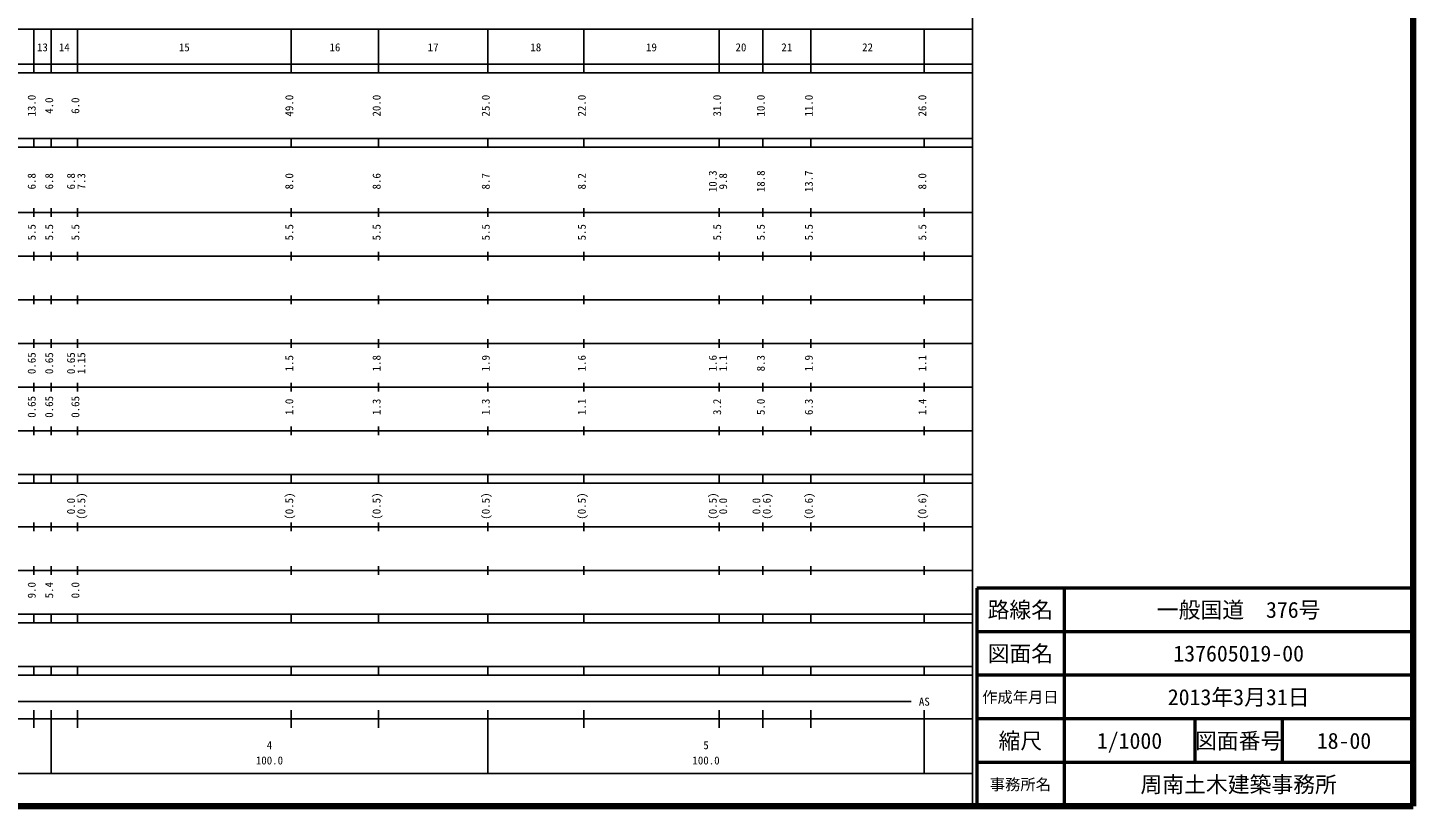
# Model space of a CAD drawing. Units: millimetres on the paper, enlarged 1000 times. Extents: x 40000 to 680000, y 20000 to 380000.
# Drawn here: x 362628 to 680000, y 20000 to 198357 of the extents above; entities that cross this region are included whole.
import ezdxf
from ezdxf.enums import TextEntityAlignment as Align

# ---------------------------------------------------------------- set-up
doc = ezdxf.new("R2010")
doc.units = ezdxf.units.MM
doc.header["$LTSCALE"] = 1000
for name, color, linetype, lineweight in [('M-TTL', 2, 'Continuous', 140), ('M-TTL-BAND', 7, 'Continuous', 25), ('M-TTL-FRAM', 2, 'Continuous', 50), ('M-TTL-LINE', 7, 'Continuous', 50)]:
    doc.layers.add(name, color=color, linetype=linetype, lineweight=lineweight)
doc.layers.add('M-TTL-TXT', color=7, linetype='Continuous')
doc.styles.add('ＭＳ ゴシック', font='')
doc.styles.get('ＭＳ ゴシック').set_extended_font_data('MS Gothic')

msp = doc.modelspace()

# ---------------------------------------------------------------- linework, layer by layer
at = {"layer": 'M-TTL'}
for p, q in [((680000, 20000), (680000, 380000)), ((40000, 20000), (680000, 20000))]:
    msp.add_line(p, q, dxfattribs=at)
at = {"layer": 'M-TTL-BAND'}
for p, q in [((579000, 20000), (579000, 370000)), ((68000, 198000), (579000, 198000)), ((364000, 188000), (364000, 198000)), ((368000, 188000), (368000, 198000)), ((374000, 188000), (374000, 198000)), ((423000, 188000), (423000, 198000)), ((443000, 188000), (443000, 198000)), ((468000, 188000), (468000, 198000)), ((490000, 188000), (490000, 198000)), ((521000, 188000), (521000, 198000)), ((531000, 188000), (531000, 198000)), ((542000, 188000), (542000, 198000)), ((568000, 188000), (568000, 198000)), ((40000, 190000), (579000, 190000)), ((40000, 188000), (579000, 188000)), ((40000, 173000), (579000, 173000)), ((364000, 171000), (364000, 173000)), ((368000, 171000), (368000, 173000)), ((374000, 171000), (374000, 173000)), ((423000, 171000), (423000, 173000)), ((443000, 171000), (443000, 173000)), ((468000, 171000), (468000, 173000)), ((490000, 171000), (490000, 173000)), ((521000, 171000), (521000, 173000)), ((531000, 171000), (531000, 173000)), ((542000, 171000), (542000, 173000)), ((568000, 171000), (568000, 173000)), ((40000, 171000), (579000, 171000)), ((40000, 156000), (579000, 156000)), ((364000, 155000), (364000, 157000)), ((368000, 155000), (368000, 157000)), ((374000, 155000), (374000, 157000)), ((423000, 155000), (423000, 157000)), ((443000, 155000), (443000, 157000)), ((468000, 155000), (468000, 157000)), ((490000, 155000), (490000, 157000)), ((521000, 155000), (521000, 157000)), ((531000, 155000), (531000, 157000)), ((542000, 155000), (542000, 157000)), ((568000, 155000), (568000, 157000)), ((46000, 146000), (579000, 146000)), ((364000, 145000), (364000, 147000)), ((368000, 145000), (368000, 147000)), ((374000, 145000), (374000, 147000)), ((423000, 145000), (423000, 147000)), ((443000, 145000), (443000, 147000)), ((468000, 145000), (468000, 147000)), ((490000, 145000), (490000, 147000)), ((521000, 145000), (521000, 147000)), ((531000, 145000), (531000, 147000)), ((542000, 145000), (542000, 147000)), ((568000, 145000), (568000, 147000)), ((364000, 135000), (364000, 137000)), ((368000, 135000), (368000, 137000)), ((374000, 135000), (374000, 137000)), ((423000, 135000), (423000, 137000)), ((443000, 135000), (443000, 137000)), ((468000, 135000), (468000, 137000)), ((490000, 135000), (490000, 137000)), ((521000, 135000), (521000, 137000)), ((531000, 135000), (531000, 137000)), ((542000, 135000), (542000, 137000)), ((568000, 135000), (568000, 137000)), ((52000, 136000), (579000, 136000)), ((364000, 125000), (364000, 127000)), ((368000, 125000), (368000, 127000)), ((374000, 125000), (374000, 127000)), ((423000, 125000), (423000, 127000)), ((443000, 125000), (443000, 127000)), ((468000, 125000), (468000, 127000)), ((490000, 125000), (490000, 127000)), ((521000, 125000), (521000, 127000)), ((531000, 125000), (531000, 127000)), ((542000, 125000), (542000, 127000)), ((568000, 125000), (568000, 127000)), ((46000, 126000), (579000, 126000)), ((52000, 116000), (579000, 116000)), ((364000, 115000), (364000, 117000)), ((368000, 115000), (368000, 117000)), ((374000, 115000), (374000, 117000)), ((423000, 115000), (423000, 117000)), ((443000, 115000), (443000, 117000)), ((468000, 115000), (468000, 117000)), ((490000, 115000), (490000, 117000)), ((521000, 115000), (521000, 117000)), ((531000, 115000), (531000, 117000)), ((542000, 115000), (542000, 117000)), ((568000, 115000), (568000, 117000)), ((46000, 106000), (579000, 106000)), ((364000, 105000), (364000, 107000)), ((368000, 105000), (368000, 107000)), ((374000, 105000), (374000, 107000)), ((423000, 105000), (423000, 107000)), ((443000, 105000), (443000, 107000)), ((468000, 105000), (468000, 107000)), ((490000, 105000), (490000, 107000)), ((521000, 105000), (521000, 107000)), ((531000, 105000), (531000, 107000)), ((542000, 105000), (542000, 107000)), ((568000, 105000), (568000, 107000)), ((40000, 96000), (579000, 96000)), ((364000, 94000), (364000, 96000)), ((368000, 94000), (368000, 96000)), ((374000, 94000), (374000, 96000)), ((423000, 94000), (423000, 96000)), ((443000, 94000), (443000, 96000)), ((468000, 94000), (468000, 96000)), ((490000, 94000), (490000, 96000)), ((521000, 94000), (521000, 96000)), ((531000, 94000), (531000, 96000)), ((542000, 94000), (542000, 96000)), ((568000, 94000), (568000, 96000)), ((40000, 94000), (579000, 94000)), ((49000, 84000), (579000, 84000)), ((364000, 83000), (364000, 85000)), ((368000, 83000), (368000, 85000)), ((374000, 83000), (374000, 85000)), ((423000, 83000), (423000, 85000)), ((443000, 83000), (443000, 85000)), ((468000, 83000), (468000, 85000)), ((490000, 83000), (490000, 85000)), ((521000, 83000), (521000, 85000)), ((531000, 83000), (531000, 85000)), ((542000, 83000), (542000, 85000)), ((568000, 83000), (568000, 85000)), ((40000, 74000), (579000, 74000)), ((364000, 73000), (364000, 75000)), ((368000, 73000), (368000, 75000)), ((374000, 73000), (374000, 75000)), ((423000, 73000), (423000, 75000)), ((443000, 73000), (443000, 75000)), ((468000, 73000), (468000, 75000)), ((490000, 73000), (490000, 75000)), ((521000, 73000), (521000, 75000)), ((531000, 73000), (531000, 75000)), ((542000, 73000), (542000, 75000)), ((568000, 73000), (568000, 75000)), ((40000, 64000), (579000, 64000)), ((364000, 62000), (364000, 64000)), ((368000, 62000), (368000, 64000)), ((374000, 62000), (374000, 64000)), ((423000, 62000), (423000, 64000)), ((443000, 62000), (443000, 64000)), ((468000, 62000), (468000, 64000)), ((490000, 62000), (490000, 64000)), ((521000, 62000), (521000, 64000)), ((531000, 62000), (531000, 64000)), ((542000, 62000), (542000, 64000)), ((568000, 62000), (568000, 64000)), ((40000, 62000), (579000, 62000)), ((40000, 52000), (579000, 52000)), ((364000, 50000), (364000, 52000)), ((368000, 50000), (368000, 52000)), ((374000, 50000), (374000, 52000)), ((423000, 50000), (423000, 52000)), ((443000, 50000), (443000, 52000)), ((468000, 50000), (468000, 52000)), ((490000, 50000), (490000, 52000)), ((521000, 50000), (521000, 52000)), ((531000, 50000), (531000, 52000)), ((542000, 50000), (542000, 52000)), ((568000, 50000), (568000, 52000)), ((40000, 50000), (579000, 50000)), ((71000, 44000), (565000, 44000)), ((364000, 38000), (364000, 42000)), ((368000, 27500), (368000, 42000)), ((374000, 38000), (374000, 42000)), ((423000, 38000), (423000, 42000)), ((443000, 38000), (443000, 42000)), ((468000, 27500), (468000, 42000)), ((490000, 38000), (490000, 42000)), ((521000, 38000), (521000, 42000)), ((531000, 38000), (531000, 42000)), ((542000, 38000), (542000, 42000)), ((568000, 27500), (568000, 42000)), ((40000, 40000), (579000, 40000)), ((68000, 27500), (579000, 27500))]:
    msp.add_line(p, q, dxfattribs=at)
at = {"layer": 'M-TTL-FRAM'}
for p, q in [((680000, 70000), (580000, 70000)), ((580000, 70000), (580000, 20000))]:
    msp.add_line(p, q, dxfattribs=at)
at = {"layer": 'M-TTL-LINE'}
for p, q in [((600000, 70000), (600000, 20000)), ((680000, 60000), (580000, 60000)), ((680000, 50000), (580000, 50000)), ((680000, 40000), (580000, 40000)), ((630000, 40000), (630000, 30000)), ((650000, 40000), (650000, 30000)), ((680000, 30000), (580000, 30000))]:
    msp.add_line(p, q, dxfattribs=at)

# ---------------------------------------------------------------- texts
at = {"layer": 'M-TTL-BAND', "style": 'ＭＳ ゴシック'}
for s, p in [('13', (366000, 192405)), ('14', (371000, 192405)), ('15', (398500, 192405)), ('16', (433000, 192405)), ('17', (455500, 192405)), ('18', (479000, 192405)), ('19', (505500, 192405)), ('20', (526000, 192405)), ('21', (536500, 192405)), ('22', (555000, 192405)), ('AS', (568000, 42500)), ('4', (418000, 32523)), ('5', (518000, 32523)), ('100.0', (418000, 29033)), ('100.0', (518000, 29033))]:
    msp.add_text(s, height=1833, dxfattribs=at).set_placement(p, align=Align.BOTTOM_CENTER)
for s, p in [('13.0', (365000, 180500)), ('4.0', (369000, 180500)), ('6.0', (375000, 180500)), ('49.0', (424000, 180500)), ('20.0', (444000, 180500)), ('25.0', (469000, 180500)), ('22.0', (491000, 180500)), ('31.0', (522000, 180500)), ('10.0', (532000, 180500)), ('11.0', (543000, 180500)), ('26.0', (569000, 180500)), ('10.3', (521000, 163174)), ('18.8', (532000, 163174)), ('13.7', (543000, 163174)), ('6.8', (365000, 163174)), ('6.8', (369000, 163174)), ('6.8', (374000, 163174)), ('7.3', (376370, 163174)), ('8.0', (424000, 163174)), ('8.6', (444000, 163174)), ('8.7', (469000, 163174)), ('8.2', (491000, 163174)), ('9.8', (523370, 163174)), ('8.0', (569000, 163174)), ('5.5', (365000, 151500)), ('5.5', (369000, 151500)), ('5.5', (375000, 151500)), ('5.5', (424000, 151500)), ('5.5', (444000, 151500)), ('5.5', (469000, 151500)), ('5.5', (491000, 151500)), ('5.5', (522000, 151500)), ('5.5', (532000, 151500)), ('5.5', (543000, 151500)), ('5.5', (569000, 151500)), ('0.65', (365000, 121500)), ('0.65', (369000, 121500)), ('0.65', (374000, 121500)), ('1.15', (376370, 121500)), ('1.5', (424000, 121500)), ('1.8', (444000, 121500)), ('1.9', (469000, 121500)), ('1.6', (491000, 121500)), ('1.6', (521000, 121500)), ('1.1', (523370, 121500)), ('8.3', (532000, 121500)), ('1.9', (543000, 121500)), ('1.1', (569000, 121500)), ('0.65', (365000, 111500)), ('0.65', (369000, 111500)), ('0.65', (375000, 111500)), ('1.0', (424000, 111500)), ('1.3', (444000, 111500)), ('1.3', (469000, 111500)), ('1.1', (491000, 111500)), ('3.2', (522000, 111500)), ('5.0', (532000, 111500)), ('6.3', (543000, 111500)), ('1.4', (569000, 111500)), ('0.0', (374000, 88764)), ('(0.5)', (376370, 88764)), ('(0.5)', (424000, 88764)), ('(0.5)', (444000, 88764)), ('(0.5)', (469000, 88764)), ('(0.5)', (491000, 88764)), ('(0.5)', (521000, 88764)), ('0.0', (523370, 88764)), ('0.0', (531000, 88764)), ('(0.6)', (533370, 88764)), ('(0.6)', (543000, 88764)), ('(0.6)', (569000, 88764)), ('9.0', (365000, 69500)), ('5.4', (369000, 69500)), ('0.0', (375000, 69500))]:
    msp.add_text(s, height=1833, rotation=90, dxfattribs=at).set_placement(p, align=Align.BOTTOM_CENTER)
at = {"layer": 'M-TTL-TXT', "style": 'ＭＳ ゴシック'}
for s, height, p in [('路線名', 3666, (590000, 65000)), ('路線名', 3666, (590000, 65000)), ('一般国道\u3000376号', 3666, (640000, 65000)), ('図面名', 3666, (590000, 55000)), ('図面名', 3666, (590000, 55000)), ('137605019-00', 3666, (640000, 55000)), ('作成年月日', 2566, (590000, 45000)), ('作成年月日', 2566, (590000, 45000)), ('2013年3月31日', 3666, (640000, 45000)), ('縮尺', 3666, (590000, 35000)), ('縮尺', 3666, (590000, 35000)), ('1/1000', 3666, (615000, 35000)), ('図面番号', 3666, (640000, 35000)), ('図面番号', 3666, (640000, 35000)), ('18-00', 3666, (664125, 35000)), ('事務所名', 2566, (590000, 25000)), ('事務所名', 2566, (590000, 25000)), ('周南土木建築事務所', 3666, (640000, 25000))]:
    msp.add_text(s, height=height, dxfattribs=at).set_placement(p, align=Align.MIDDLE_CENTER)

doc.saveas('drawing.dxf')
